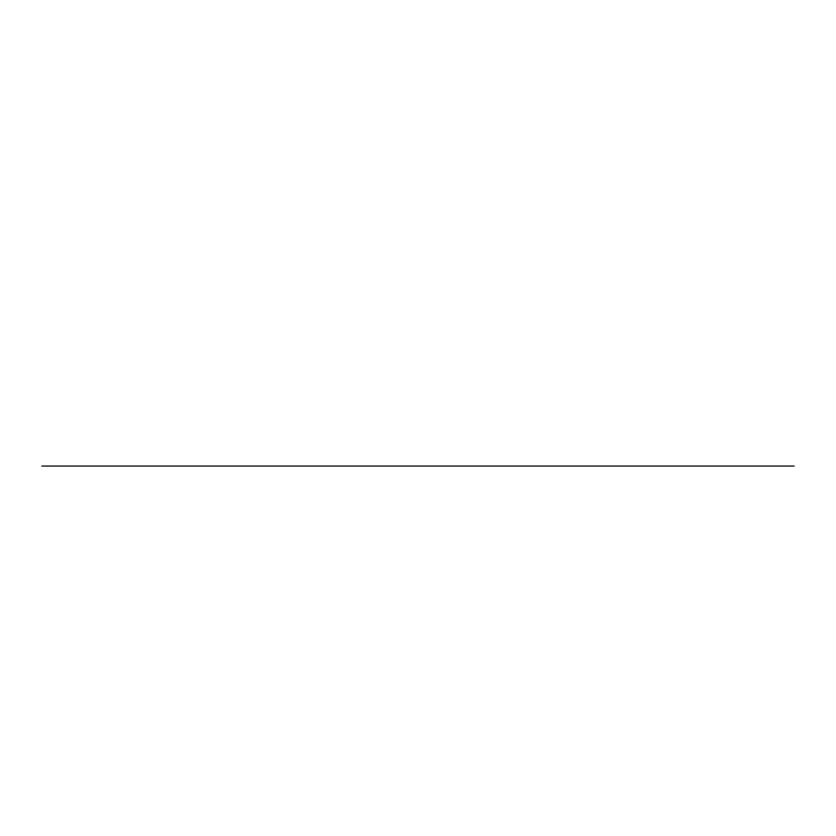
<?xml version="1.0" encoding="UTF-8"?>
<svg xmlns="http://www.w3.org/2000/svg" width="836" height="836" viewBox="0 0 836 836"><rect width="100%" height="100%" fill="white"/><g stroke="black" fill="none" stroke-linecap="round" stroke-linejoin="round"><path stroke-width="1.25" d="M41.8 466.049L794.2 466.049"/></g></svg>
